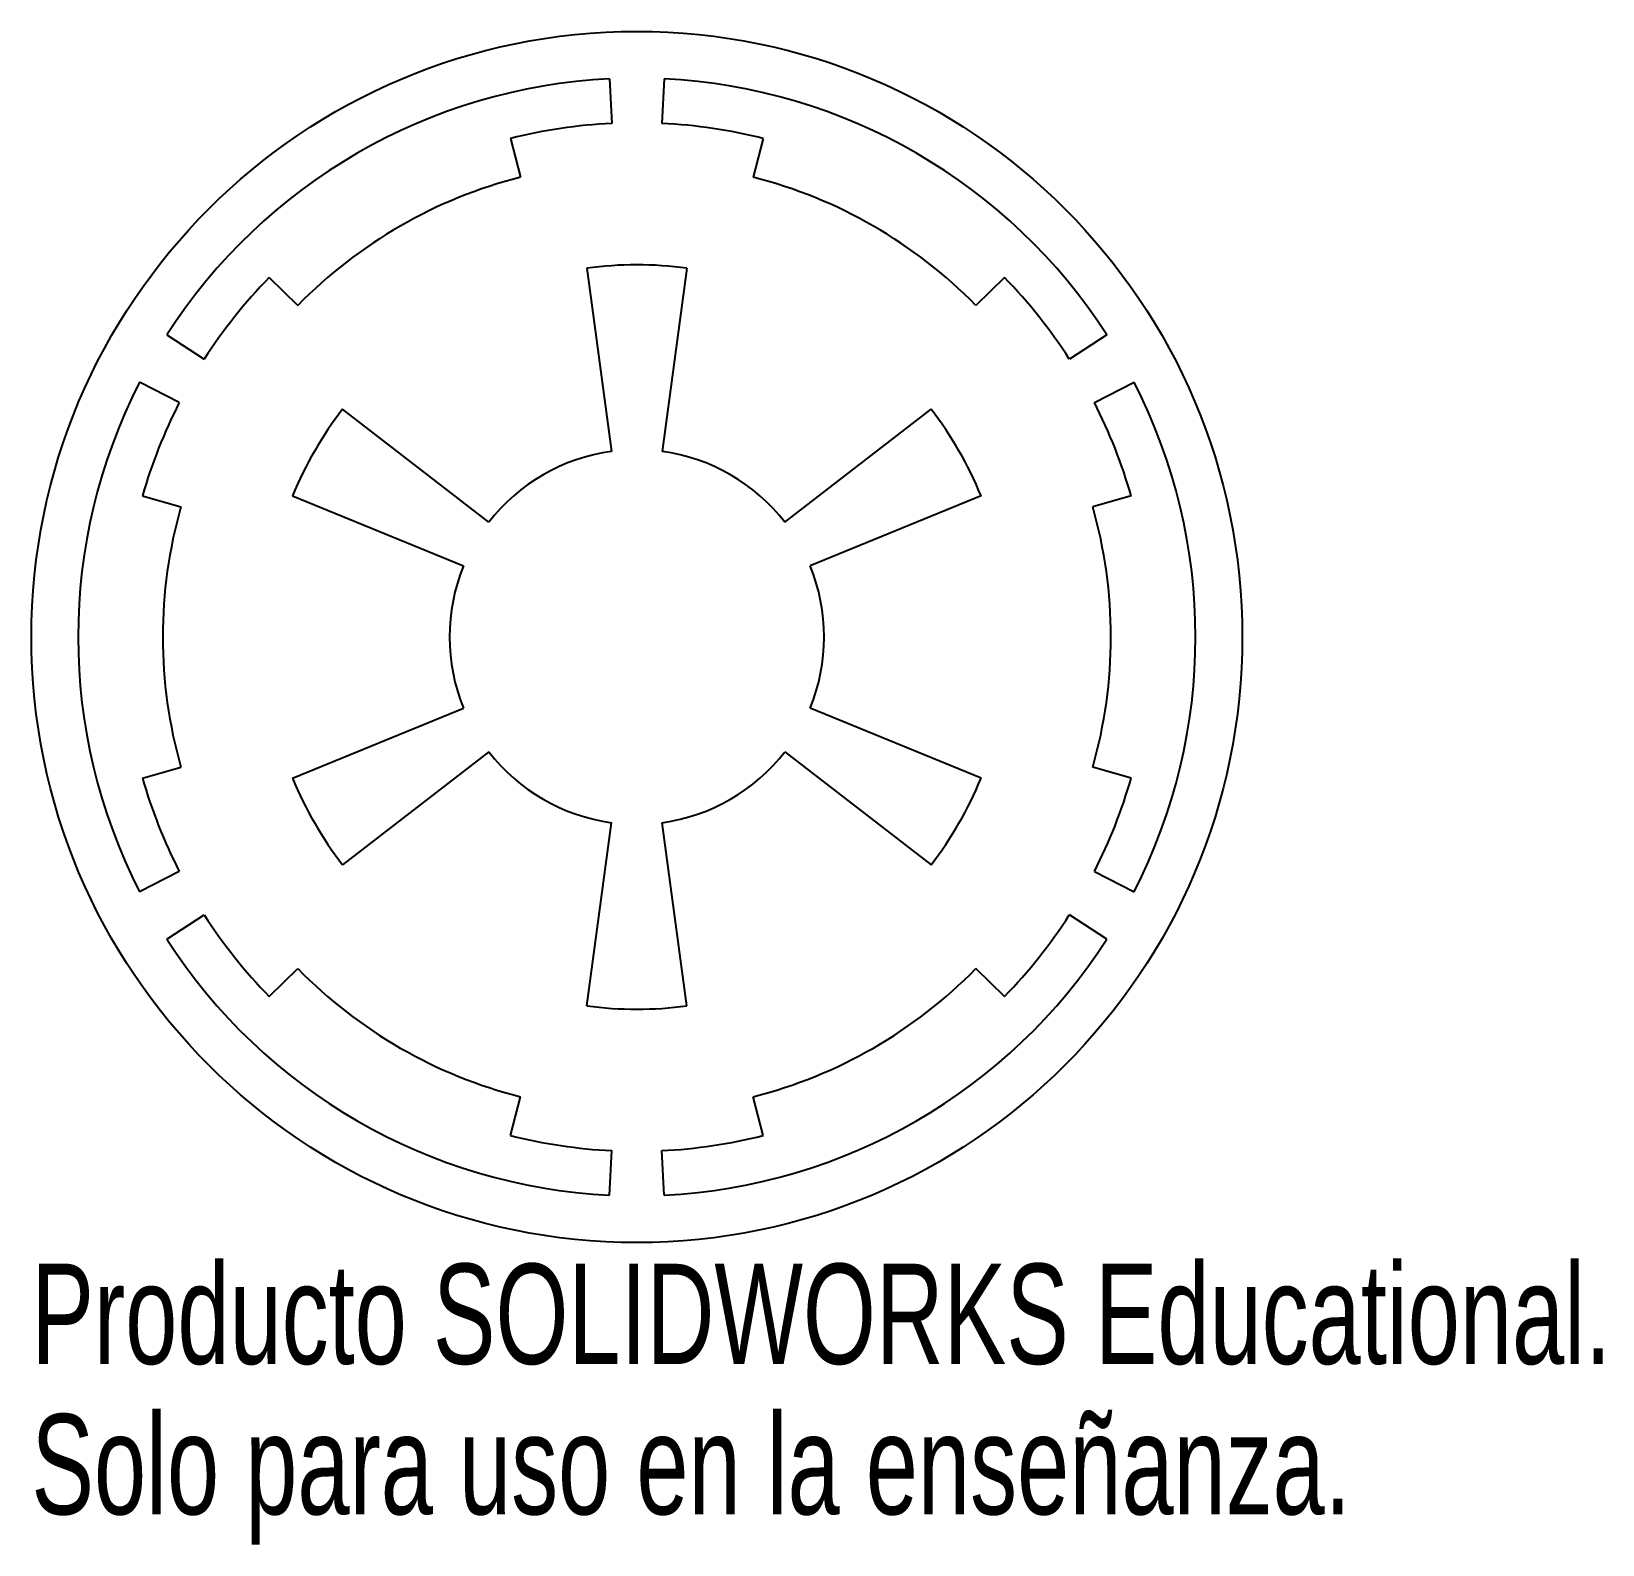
# Model space of a CAD drawing. Header units: millimetres. Extents: x 9.8 to 85.6, y -12.5 to 60.5.
import ezdxf

# ---------------------------------------------------------------- set-up
doc = ezdxf.new("R2010")
doc.units = ezdxf.units.MM
doc.styles.add('SLDTEXTSTYLE0', font='TXT', dxfattribs={"width": 0.7})

msp = doc.modelspace()

# ---------------------------------------------------------------- linework, layer by layer
at = {"color": 7, "linetype": 'Continuous'}
for p, q in [((37.684, 58.204), (37.789, 56.055)), ((40.316, 58.204), (40.211, 56.055)), ((32.913, 55.326), (33.387, 53.456)), ((45.087, 55.326), (44.613, 53.456)), ((21.27, 48.624), (22.65, 47.275)), ((36.586, 49.072), (37.785, 40.24)), ((41.414, 49.072), (40.215, 40.24)), ((56.73, 48.624), (55.35, 47.275)), ((16.328, 45.855), (18.138, 44.692)), ((61.672, 45.855), (59.862, 44.692)), ((16.93, 42.592), (15.015, 43.573)), ((61.07, 42.592), (62.985, 43.573)), ((31.857, 36.82), (24.81, 42.277)), ((46.143, 36.82), (53.19, 42.277)), ((15.156, 38.097), (17.011, 37.567)), ((22.394, 38.097), (30.641, 34.715)), ((55.606, 38.097), (47.359, 34.715)), ((62.844, 38.097), (60.989, 37.567)), ((22.394, 24.479), (30.641, 27.86)), ((55.606, 24.479), (47.359, 27.86)), ((31.857, 25.756), (24.81, 20.299)), ((46.143, 25.756), (53.19, 20.299)), ((15.156, 24.479), (17.011, 25.009)), ((62.844, 24.479), (60.989, 25.009)), ((36.586, 13.503), (37.785, 22.335)), ((41.414, 13.503), (40.215, 22.335)), ((16.93, 19.983), (15.015, 19.002)), ((61.07, 19.983), (62.985, 19.002)), ((16.328, 16.72), (18.138, 17.883)), ((61.672, 16.72), (59.862, 17.883)), ((21.27, 13.952), (22.65, 15.3)), ((56.73, 13.952), (55.35, 15.3)), ((32.913, 7.25), (33.387, 9.12)), ((45.087, 7.25), (44.613, 9.12)), ((37.684, 4.372), (37.789, 6.52)), ((40.316, 4.372), (40.211, 6.52))]:
    msp.add_line(p, q, dxfattribs=at)
msp.add_circle((39, 31.288), 29.202, dxfattribs=at)
for radius, start, end in [(26.948, 92.8, 147.27786), (26.948, 32.72214, 87.2), (24.797, 92.8, 104.21), (24.797, 75.79, 87.2), (22.868, 104.21, 135.643), (22.868, 44.357, 75.79), (24.797, 135.643, 147.27786), (17.947, 82.27, 97.73), (24.797, 32.72214, 44.357), (26.948, 152.87786, 207.12214), (26.948, 332.87786, 27.12214), (24.797, 152.87786, 164.063), (24.797, 15.937, 27.12214), (17.947, 142.24514, 157.70514), (17.947, 22.29486, 37.75486), (9.035, 97.73, 142.24514), (9.035, 37.75486, 82.27), (22.868, 164.063, 195.937), (22.868, 344.063, 15.937), (9.035, 157.70514, 202.29486), (9.035, 337.70514, 22.29486), (9.035, 217.75486, 262.27), (9.035, 277.73, 322.24514), (24.797, 195.937, 207.12214), (17.947, 202.29486, 217.75486), (17.947, 322.24514, 337.70514), (24.797, 332.87786, 344.063), (24.797, 212.72214, 224.357), (24.797, 315.643, 327.27786), (26.948, 212.72214, 267.2), (26.948, 272.8, 327.27786), (22.868, 224.357, 255.79), (22.868, 284.21, 315.643), (17.947, 262.27, 277.73), (24.797, 255.79, 267.2), (24.797, 272.8, 284.21)]:
    msp.add_arc((39, 31.288), radius, start, end, dxfattribs=at)

# ---------------------------------------------------------------- texts
at = {"color": 7, "linetype": 'Continuous', "char_height": 4.83362, "attachment_point": 1, "style": 'SLDTEXTSTYLE0'}
for s, insert in [('Producto SOLIDWORKS Educational.', (9.798, 1.067)), ('Solo para uso en la enseñanza.', (9.798, -6.184))]:
    msp.add_mtext(s, dxfattribs=dict(at, insert=insert))

doc.saveas('drawing.dxf')
